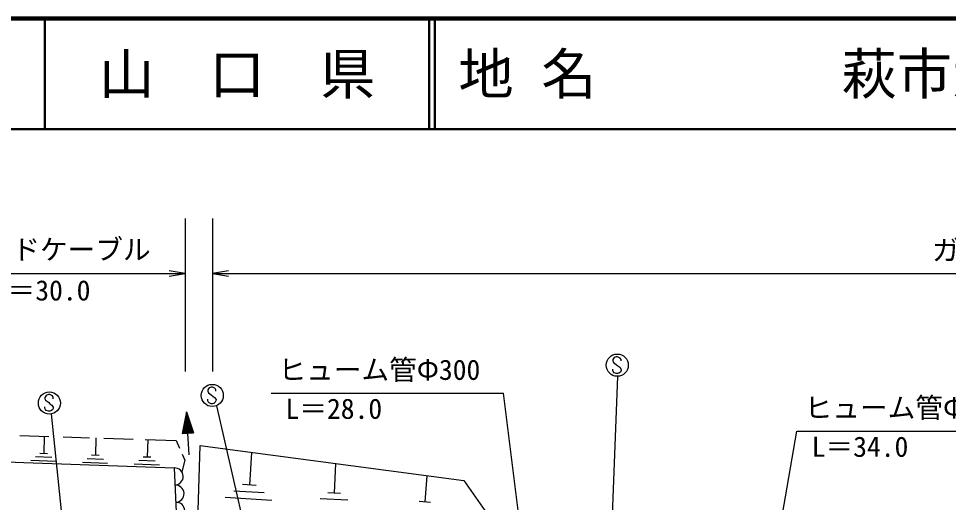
# Model space of a CAD drawing. Units: millimetres, scale not verified. Extents: x 40000 to 680000, y 20000 to 380000.
# Drawn here: x 330618 to 414684, y 336280 to 380000 of the extents above; entities that cross this region are included whole.
import ezdxf
from ezdxf.enums import TextEntityAlignment as Align

# ---------------------------------------------------------------- set-up
doc = ezdxf.new("R2010")
doc.units = ezdxf.units.MM
doc.header["$LTSCALE"] = 1000
for name, color, linetype, lineweight in [('M-BGD', 7, 'Continuous', 25), ('M-STR-STR3', 7, 'Continuous', 25), ('M-STR-STRC', 7, 'Continuous', 25), ('M-TTL', 2, 'Continuous', 140), ('M-TTL-LINE', 7, 'Continuous', 50)]:
    doc.layers.add(name, color=color, linetype=linetype, lineweight=lineweight)
doc.layers.add('M-TTL-TXT', color=7, linetype='Continuous')
doc.styles.add('ＭＳ ゴシック', font='')
doc.styles.get('ＭＳ ゴシック').set_extended_font_data('MS Gothic')

# ---------------------------------------------------------------- blocks, each defined once
blk = doc.blocks.new('open_arrow')
at = {"color": 0, "linetype": 'Continuous', "lineweight": -2}
blk.add_lwpolyline([(7.5, 1.25), (0, 0), (7.5, -1.25)], dxfattribs=at)

msp = doc.modelspace()

# ---------------------------------------------------------------- linework, layer by layer
at = {"layer": 'M-BGD'}
for p, q in [((345795, 344457), (345402, 342496)), ((345673, 343848), (345994, 343868)), ((345683, 343898), (345977, 343917)), ((345694, 343949), (345961, 343966)), ((345704, 344000), (345944, 344015)), ((345714, 344051), (345928, 344064)), ((345724, 344101), (345911, 344113)), ((345734, 344152), (345895, 344162)), ((345744, 344203), (345878, 344211)), ((345755, 344254), (345862, 344260)), ((345765, 344304), (345845, 344309)), ((345775, 344355), (345828, 344359)), ((345785, 344406), (345812, 344408)), ((346044, 340564), (345795, 344457)), ((345795, 344457), (346435, 342562)), ((345500, 342985), (346275, 343034)), ((345510, 343036), (346259, 343083)), ((345520, 343086), (346242, 343132)), ((345531, 343137), (346226, 343181)), ((345541, 343188), (346209, 343230)), ((345551, 343239), (346193, 343280)), ((345561, 343289), (346176, 343329)), ((345571, 343340), (346160, 343378)), ((345581, 343391), (346143, 343427)), ((345592, 343442), (346126, 343476)), ((345602, 343492), (346110, 343525)), ((345612, 343543), (346093, 343574)), ((345622, 343594), (346077, 343623)), ((345632, 343645), (346060, 343672)), ((345643, 343695), (346044, 343721)), ((345653, 343746), (346027, 343770)), ((345663, 343797), (346011, 343819)), ((330718, 342338), (333362, 342250)), ((332941, 342265), (332891, 340695)), ((334648, 342207), (337038, 342128)), ((345402, 342496), (346435, 342562)), ((345408, 342528), (346424, 342593)), ((345419, 342579), (346408, 342642)), ((345429, 342630), (346391, 342691)), ((345439, 342680), (346375, 342740)), ((345449, 342731), (346358, 342789)), ((345459, 342782), (346342, 342838)), ((345469, 342833), (346325, 342887)), ((345480, 342883), (346309, 342936)), ((345490, 342934), (346292, 342985)), ((337611, 342105), (337561, 340525)), ((338320, 342085), (340963, 341997)), ((342065, 341961), (344865, 341868)), ((342291, 341955), (342231, 340365)), ((344865, 341868), (345165, 341184)), ((346851, 335544), (347032, 341412)), ((347032, 341412), (370866, 338252)), ((313909, 340680), (331093, 339877)), ((333221, 340675), (332551, 340705)), ((337891, 340515), (337221, 340535)), ((345402, 340643), (345638, 340104)), ((351661, 340795), (351481, 337845)), ((331093, 339877), (344691, 339395)), ((333991, 339975), (331731, 340055)), ((333611, 340325), (332141, 340385)), ((338661, 339805), (336401, 339885)), ((338281, 340165), (336811, 340215)), ((343351, 339645), (341071, 339725)), ((342961, 340005), (341481, 340055)), ((342571, 340355), (341891, 340375)), ((345638, 340104), (345379, 339041)), ((359261, 339795), (359161, 337115)), ((344691, 339395), (344905, 334737)), ((367531, 338695), (367341, 336325)), ((370866, 338252), (375200, 332113)), ((352811, 337135), (350081, 337305)), ((352111, 337805), (350851, 337885)), ((359731, 337095), (358581, 337135)), ((353511, 336455), (349301, 336715)), ((360381, 336495), (357891, 336595)), ((367851, 336285), (366831, 336365))]:
    msp.add_line(p, q, dxfattribs=at)
for centre in [(344727, 338619), (344798, 337066), (344870, 335514)]:
    msp.add_arc(centre, 777, 272.63243, 92.63243, dxfattribs=at)
at = {"layer": 'M-STR-STR3'}
for p, q in [((345693, 361947), (345693, 348101)), ((348143, 361947), (348143, 348101)), ((320281, 356962), (345693, 356962)), ((348143, 356962), (489590, 356962)), ((353447, 346159), (374449, 346159)), ((376481, 330125), (374449, 346159)), ((400962, 342727), (398403, 328070)), ((401022, 342727), (422024, 342727))]:
    msp.add_line(p, q, dxfattribs=at)
at = {"layer": 'M-STR-STRC'}
for p, q in [((384458, 349378), (384334, 349193)), ((384334, 349193), (384337, 349062)), ((384337, 349062), (384400, 348933)), ((384400, 348933), (384655, 348751)), ((384650, 349444), (384458, 349378)), ((384771, 349441), (384650, 349444)), ((385021, 349323), (384771, 349441)), ((385084, 349191), (385021, 349323)), ((385084, 349062), (385084, 349191)), ((384337, 348214), (384334, 348335)), ((384376, 348111), (384337, 348214)), ((384460, 348001), (384376, 348111)), ((384655, 348751), (384784, 348619)), ((384784, 348619), (384963, 348504)), ((385024, 348061), (384882, 347969)), ((384963, 348504), (385090, 348303)), ((385084, 348193), (385024, 348061)), ((385090, 348303), (385084, 348193)), ((384756, 347681), (383961, 326190)), ((384647, 347940), (384460, 348001)), ((384782, 347940), (384647, 347940)), ((384882, 347969), (384782, 347940)), ((347838, 346640), (347715, 346456)), ((347715, 346456), (347717, 346324)), ((348031, 346706), (347838, 346640)), ((348152, 346703), (348031, 346706)), ((348402, 346585), (348152, 346703)), ((348465, 346453), (348402, 346585)), ((348465, 346324), (348465, 346453)), ((333122, 345955), (332998, 345771)), ((332998, 345771), (333001, 345639)), ((333001, 345639), (333064, 345510)), ((333064, 345510), (333320, 345329)), ((333314, 346021), (333122, 345955)), ((333435, 346019), (333314, 346021)), ((333686, 345900), (333435, 346019)), ((333749, 345768), (333686, 345900)), ((333749, 345639), (333749, 345768)), ((347717, 345476), (347715, 345597)), ((347717, 346324), (347780, 346195)), ((347780, 346195), (348036, 346013)), ((348036, 346013), (348165, 345882)), ((348165, 345882), (348344, 345766)), ((348344, 345766), (348470, 345566)), ((348470, 345566), (348465, 345455)), ((333001, 344791), (332998, 344913)), ((333040, 344689), (333001, 344791)), ((333125, 344578), (333040, 344689)), ((333320, 345329), (333449, 345197)), ((333449, 345197), (333628, 345081)), ((333628, 345081), (333754, 344881)), ((333749, 344770), (333688, 344639)), ((333754, 344881), (333749, 344770)), ((347757, 345373), (347717, 345476)), ((347841, 345263), (347757, 345373)), ((348028, 345202), (347841, 345263)), ((348162, 345202), (348028, 345202)), ((348262, 345231), (348162, 345202)), ((348404, 345323), (348262, 345231)), ((348465, 345455), (348404, 345323)), ((348502, 345018), (353410, 323543)), ((333312, 344518), (333125, 344578)), ((333446, 344518), (333312, 344518)), ((333546, 344547), (333446, 344518)), ((333688, 344639), (333546, 344547)), ((333567, 344272), (336282, 317909))]:
    msp.add_line(p, q, dxfattribs=at)
for centre in [(384741, 348681), (348122, 345943), (333406, 345259)]:
    msp.add_circle(centre, 1000, dxfattribs=at)
at = {"layer": 'M-TTL'}
msp.add_line((680000, 380000), (40000, 380000), dxfattribs=at)
at = {"layer": 'M-TTL-LINE'}
for p, q in [((333000, 380000), (333000, 370000)), ((367750, 380000), (367750, 370000)), ((368250, 380000), (368250, 370000)), ((40000, 370000), (680000, 370000))]:
    msp.add_line(p, q, dxfattribs=at)

# ---------------------------------------------------------------- block references
at = {"layer": 'M-STR-STR3', "xscale": 193, "yscale": 193, "rotation": 180}
msp.add_blockref('open_arrow', (345693, 356962), dxfattribs=at)
at = {"layer": 'M-STR-STR3', "xscale": 193, "yscale": 193}
msp.add_blockref('open_arrow', (348143, 356962), dxfattribs=at)

# ---------------------------------------------------------------- texts
at = {"layer": 'M-STR-STR3', "style": 'ＭＳ ゴシック'}
for s, p in [('ガードケーブル', (325053, 360052)), ('ガードケーブル', (413204, 359992)), ('L＝30.0', (328380, 356359)), ('ヒューム管Φ300', (354117, 349185)), ('L＝28.0', (354753, 345663)), ('ヒューム管Φ300', (401692, 345753)), ('L＝34.0', (402328, 342231))]:
    msp.add_text(s, height=1833, dxfattribs=at).set_placement(p, align=Align.TOP_LEFT)
at = {"layer": 'M-TTL-TXT', "style": 'ＭＳ ゴシック'}
msp.add_text('山\u3000口\u3000県', height=3666, dxfattribs=at).set_placement((350375, 375000), align=Align.MIDDLE_CENTER)
for s, p in [('地 名', (370380, 375000)), ('萩市大字紫福', (405024, 375000))]:
    msp.add_text(s, height=3666, dxfattribs=at).set_placement(p, align=Align.MIDDLE_LEFT)

doc.saveas('drawing.dxf')
